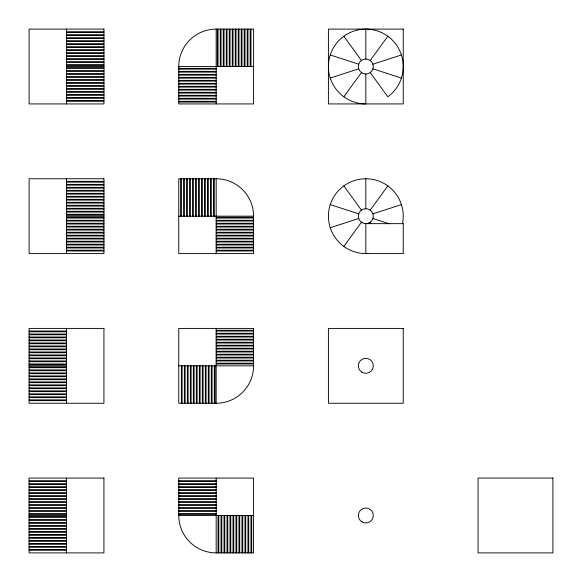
<?xml version="1.0" encoding="UTF-8"?>
<svg xmlns="http://www.w3.org/2000/svg" width="582" height="582" viewBox="0 0 582 582"><rect width="100%" height="100%" fill="white"/><g stroke="black" fill="none" stroke-linecap="round" stroke-linejoin="round"><path stroke-width="0.87" d="M178.754 68.851L178.754 66.515A37.408 37.408 0 0 1 216.169 29.1L253.585 29.1L253.585 103.931L178.754 103.931L178.754 66.515L253.585 66.515M253.585 363.488L253.585 365.831A37.415 37.415 0 0 1 216.169 403.246L178.754 403.246L178.754 328.415L253.585 328.415L253.585 365.831L178.754 365.831M343.838 96.787L361.429 72.568M370.225 60.463L387.823 36.244A37.415 37.415 0 0 0 330.249 54.955A37.415 37.415 0 0 0 365.831 103.931L365.831 73.994M343.838 246.441L361.429 222.222M370.225 210.117L387.823 185.905M330.249 78.075L358.708 68.829M372.946 64.202L401.413 54.955M330.249 227.737L358.708 218.483M372.946 213.856L401.413 204.609M66.515 31.719L103.931 31.719M66.515 32.468L103.931 32.468M66.515 34.709L103.931 34.709M66.515 35.458L103.931 35.458M66.515 37.706L103.931 37.706M66.515 38.456L103.931 38.456M66.515 40.696L103.931 40.696M66.515 41.446L103.931 41.446M66.515 43.694L103.931 43.694M66.515 44.443L103.931 44.443M66.515 46.684L103.931 46.684M66.515 47.433L103.931 47.433M66.515 49.681L103.931 49.681M66.515 50.423L103.931 50.423M66.515 52.671L103.931 52.671M66.515 53.42L103.931 53.42M66.515 55.661L103.931 55.661M66.515 56.41L103.931 56.41M66.515 58.658L103.931 58.658M66.515 59.408L103.931 59.408M66.515 61.648L103.931 61.648M66.515 62.398L103.931 62.398M66.515 64.646L103.931 64.646M66.515 65.395L103.931 65.395M66.515 66.515L103.931 66.515M66.515 67.636L103.931 67.636M66.515 68.385L103.931 68.385M178.754 68.385L216.169 68.385M178.754 69.134L216.169 69.134M66.515 70.633L103.931 70.633M66.515 71.375L103.931 71.375M178.754 71.375L216.169 71.375M178.754 72.124L216.169 72.124M66.515 73.623L103.931 73.623M66.515 74.372L103.931 74.372M178.754 74.372L216.169 74.372M178.754 75.122L216.169 75.122M66.515 76.613L103.931 76.613M66.515 77.362L103.931 77.362M178.754 77.362L216.169 77.362M178.754 78.112L216.169 78.112M66.515 79.61L103.931 79.61M66.515 80.36L103.931 80.36M178.754 80.36L216.169 80.36M178.754 81.109L216.169 81.109M66.515 82.6L103.931 82.6M66.515 83.35L103.931 83.35M178.754 83.35L216.169 83.35M178.754 84.099L216.169 84.099M66.515 85.598L103.931 85.598M66.515 86.347L103.931 86.347M178.754 86.347L216.169 86.347M178.754 87.089L216.169 87.089M66.515 88.588L103.931 88.588M66.515 89.337L103.931 89.337M178.754 89.337L216.169 89.337M178.754 90.086L216.169 90.086M66.515 91.585L103.931 91.585M66.515 92.327L103.931 92.327M178.754 92.327L216.169 92.327M178.754 93.076L216.169 93.076M66.515 94.575L103.931 94.575M66.515 95.324L103.931 95.324M178.754 95.324L216.169 95.324M178.754 96.074L216.169 96.074M66.515 97.565L103.931 97.565M66.515 98.314L103.931 98.314M178.754 98.314L216.169 98.314M178.754 99.064L216.169 99.064M66.515 100.562L103.931 100.562M66.515 101.312L103.931 101.312M178.754 101.312L216.169 101.312M178.754 102.061L216.169 102.061M216.169 178.754L178.754 178.754L178.754 253.585L253.585 253.585L253.585 216.169A37.408 37.408 0 0 0 216.169 178.761L216.169 253.585M66.515 181.373L103.931 181.373M66.515 182.122L103.931 182.122M66.515 184.37L103.931 184.37M66.515 185.12L103.931 185.12M66.515 187.36L103.931 187.36M66.515 188.11L103.931 188.11M66.515 190.358L103.931 190.358M66.515 191.107L103.931 191.107M66.515 193.348L103.931 193.348M66.515 194.097L103.931 194.097M66.515 196.345L103.931 196.345M66.515 197.087L103.931 197.087M66.515 199.335L103.931 199.335M66.515 200.084L103.931 200.084M66.515 202.325L103.931 202.325M66.515 203.074L103.931 203.074M66.515 205.322L103.931 205.322M66.515 206.072L103.931 206.072M66.515 208.312L103.931 208.312M66.515 209.062L103.931 209.062M66.515 211.31L103.931 211.31M66.515 212.059L103.931 212.059M66.515 214.3L103.931 214.3M66.515 215.049L103.931 215.049M66.515 216.169L103.931 216.169M178.754 216.169L253.585 216.169M66.515 217.297L103.931 217.297M216.169 217.297L253.585 217.297M66.515 218.039L103.931 218.039M216.169 218.039L253.585 218.039M66.515 220.287L103.931 220.287M216.169 220.287L253.585 220.287M66.515 221.036L103.931 221.036M216.169 221.036L253.585 221.036M66.515 223.277L103.931 223.277M216.169 223.277L253.585 223.277M66.515 224.026L103.931 224.026M216.169 224.026L253.585 224.026M66.515 226.274L103.931 226.274M216.169 226.274L253.585 226.274M66.515 227.024L103.931 227.024M216.169 227.024L253.585 227.024M66.515 229.264L103.931 229.264M216.169 229.264L253.585 229.264M66.515 230.014L103.931 230.014M216.169 230.014L253.585 230.014M66.515 232.262L103.931 232.262M216.169 232.262L253.585 232.262M66.515 233.011L103.931 233.011M216.169 233.011L253.585 233.011M66.515 235.252L103.931 235.252M216.169 235.252L253.585 235.252M66.515 236.001L103.931 236.001M216.169 236.001L253.585 236.001M66.515 238.249L103.931 238.249M216.169 238.249L253.585 238.249M66.515 238.991L103.931 238.991M216.169 238.991L253.585 238.991M66.515 241.239L103.931 241.239M216.169 241.239L253.585 241.239M66.515 241.988L103.931 241.988M216.169 241.988L253.585 241.988M66.515 244.229L103.931 244.229M216.169 244.229L253.585 244.229M66.515 244.978L103.931 244.978M216.169 244.978L253.585 244.978M66.515 247.226L103.931 247.226M216.169 247.226L253.585 247.226M66.515 247.976L103.931 247.976M216.169 247.976L253.585 247.976M66.515 250.216L103.931 250.216M216.169 250.216L253.585 250.216M66.515 250.966L103.931 250.966M216.169 250.966L253.585 250.966M216.169 330.285L253.585 330.285M29.1 331.034L66.515 331.034M216.169 331.034L253.585 331.034M29.1 331.784L66.515 331.784M216.169 333.275L253.585 333.275M29.1 334.024L66.515 334.024M216.169 334.024L253.585 334.024M29.1 334.774L66.515 334.774M216.169 336.272L253.585 336.272M29.1 337.022L66.515 337.022M216.169 337.022L253.585 337.022M29.1 337.771L66.515 337.771M216.169 339.262L253.585 339.262M29.1 340.012L66.515 340.012M216.169 340.012L253.585 340.012M29.1 340.761L66.515 340.761M216.169 342.26L253.585 342.26M29.1 343.009L66.515 343.009M216.169 343.009L253.585 343.009M29.1 343.751L66.515 343.751M216.169 345.25L253.585 345.25M29.1 345.999L66.515 345.999M216.169 345.999L253.585 345.999M29.1 346.748L66.515 346.748M216.169 348.247L253.585 348.247M29.1 348.989L66.515 348.989M216.169 348.989L253.585 348.989M29.1 349.738L66.515 349.738M216.169 351.237L253.585 351.237M29.1 351.986L66.515 351.986M216.169 351.986L253.585 351.986M29.1 352.736L66.515 352.736M216.169 354.227L253.585 354.227M29.1 354.976L66.515 354.976M216.169 354.976L253.585 354.976M29.1 355.726L66.515 355.726M216.169 357.224L253.585 357.224M29.1 357.974L66.515 357.974M216.169 357.974L253.585 357.974M29.1 358.723L66.515 358.723M216.169 360.214L253.585 360.214M29.1 360.964L66.515 360.964M216.169 360.964L253.585 360.964M29.1 361.713L66.515 361.713M216.169 363.212L253.585 363.212M29.1 363.961L66.515 363.961M216.169 363.961L253.585 363.961M29.1 364.703L66.515 364.703M29.1 365.831L66.515 365.831M29.1 366.951L66.515 366.951M29.1 367.7L66.515 367.7M29.1 369.941L66.515 369.941M29.1 370.69L66.515 370.69M29.1 372.938L66.515 372.938M29.1 373.688L66.515 373.688M29.1 375.928L66.515 375.928M29.1 376.678L66.515 376.678M29.1 378.926L66.515 378.926M29.1 379.675L66.515 379.675M29.1 381.916L66.515 381.916M29.1 382.665L66.515 382.665M29.1 384.913L66.515 384.913M29.1 385.655L66.515 385.655M29.1 387.903L66.515 387.903M29.1 388.652L66.515 388.652M29.1 390.893L66.515 390.893M29.1 391.642L66.515 391.642M29.1 393.89L66.515 393.89M29.1 394.64L66.515 394.64M29.1 396.88L66.515 396.88M29.1 397.63L66.515 397.63M29.1 399.878L66.515 399.878M29.1 400.627L66.515 400.627M29.1 480.688L66.515 480.688M178.754 480.688L216.169 480.688M29.1 481.438L66.515 481.438M178.754 481.438L216.169 481.438M29.1 483.686L66.515 483.686M178.754 483.686L216.169 483.686M29.1 484.435L66.515 484.435M178.754 484.435L216.169 484.435M29.1 486.676L66.515 486.676M178.754 486.676L216.169 486.676M29.1 487.425L66.515 487.425M178.754 487.425L216.169 487.425M29.1 489.673L66.515 489.673M178.754 489.673L216.169 489.673M29.1 490.415L66.515 490.415M178.754 490.415L216.169 490.415M29.1 492.663L66.515 492.663M178.754 492.663L216.169 492.663M29.1 493.412L66.515 493.412M178.754 493.412L216.169 493.412M29.1 495.653L66.515 495.653M178.754 495.653L216.169 495.653M29.1 496.402L66.515 496.402M178.754 496.402L216.169 496.402M29.1 498.65L66.515 498.65M178.754 498.65L216.169 498.65M29.1 499.4L66.515 499.4M178.754 499.4L216.169 499.4M29.1 501.64L66.515 501.64M178.754 501.64L216.169 501.64M29.1 502.39L66.515 502.39M178.754 502.39L216.169 502.39M29.1 504.638L66.515 504.638M178.754 504.638L216.169 504.638M29.1 505.387L66.515 505.387M178.754 505.387L216.169 505.387M29.1 507.628L66.515 507.628M178.754 507.628L216.169 507.628M29.1 508.377L66.515 508.377M178.754 508.377L216.169 508.377M29.1 510.625L66.515 510.625M178.754 510.625L216.169 510.625M29.1 511.367L66.515 511.367M178.754 511.367L216.169 511.367M29.1 513.615L66.515 513.615M178.754 513.615L216.169 513.615M29.1 514.364L66.515 514.364M178.754 514.364L216.169 514.364M29.1 515.485L66.515 515.485M178.761 515.485A37.408 37.408 0 0 0 216.169 552.9L253.585 552.9L253.585 478.069L178.754 478.069L178.754 515.485L253.585 515.485M29.1 516.605L66.515 516.605M29.1 517.354L66.515 517.354M29.1 519.602L66.515 519.602M29.1 520.352L66.515 520.352M29.1 522.592L66.515 522.592M29.1 523.342L66.515 523.342M29.1 525.59L66.515 525.59M29.1 526.339L66.515 526.339M29.1 528.58L66.515 528.58M29.1 529.329L66.515 529.329M29.1 531.577L66.515 531.577M29.1 532.319L66.515 532.319M29.1 534.567L66.515 534.567M29.1 535.316L66.515 535.316M29.1 537.557L66.515 537.557M29.1 538.306L66.515 538.306M29.1 540.554L66.515 540.554M29.1 541.304L66.515 541.304M29.1 543.544L66.515 543.544M29.1 544.294L66.515 544.294M29.1 546.542L66.515 546.542M29.1 547.291L66.515 547.291M29.1 549.532L66.515 549.532M29.1 550.281L66.515 550.281M330.249 54.955L358.708 64.202M372.946 68.829L401.413 78.075M330.249 204.609L358.708 213.856M372.946 218.483L389.336 223.808M343.838 36.244L361.429 60.463M370.225 72.568L387.823 96.787A37.415 37.415 0 0 0 387.823 36.244M343.838 185.905L361.429 210.117M370.225 222.222L371.294 223.692M365.831 29.1L365.831 59.029M365.831 178.754L365.831 208.691M251.715 515.485L251.715 552.9M250.966 29.1L250.966 66.515M250.966 515.485L250.966 552.9M250.216 29.1L250.216 66.515M248.725 515.485L248.725 552.9M247.976 29.1L247.976 66.515M247.976 515.485L247.976 552.9M247.226 29.1L247.226 66.515M245.728 515.485L245.728 552.9M244.978 29.1L244.978 66.515M244.978 515.485L244.978 552.9M244.229 29.1L244.229 66.515M242.738 515.485L242.738 552.9M241.988 29.1L241.988 66.515M241.988 515.485L241.988 552.9M241.239 29.1L241.239 66.515M239.74 515.485L239.74 552.9M238.991 29.1L238.991 66.515M238.991 515.485L238.991 552.9M238.249 29.1L238.249 66.515M236.75 515.485L236.75 552.9M236.001 29.1L236.001 66.515M236.001 515.485L236.001 552.9M235.252 29.1L235.252 66.515M233.753 515.485L233.753 552.9M233.011 29.1L233.011 66.515M233.011 515.485L233.011 552.9M232.262 29.1L232.262 66.515M230.763 515.485L230.763 552.9M230.014 29.1L230.014 66.515M230.014 515.485L230.014 552.9M229.264 29.1L229.264 66.515M227.773 515.485L227.773 552.9M227.024 29.1L227.024 66.515M227.024 515.485L227.024 552.9M226.274 29.1L226.274 66.515M224.776 515.485L224.776 552.9M224.026 29.1L224.026 66.515M224.026 515.485L224.026 552.9M223.277 29.1L223.277 66.515M221.786 515.485L221.786 552.9M221.036 29.1L221.036 66.515M221.036 515.485L221.036 552.9M220.287 29.1L220.287 66.515M218.788 515.485L218.788 552.9M218.039 29.1L218.039 66.515M218.039 515.485L218.039 552.9M217.297 29.1L217.297 66.515M216.169 29.1L216.169 103.931M216.169 328.415L216.169 403.246M216.169 478.069L216.169 552.9M215.049 365.831L215.049 403.246M214.3 178.754L214.3 216.169M214.3 365.831L214.3 403.246M213.55 178.754L213.55 216.169M212.059 365.831L212.059 403.246M211.31 178.754L211.31 216.169M211.31 365.831L211.31 403.246M210.56 178.754L210.56 216.169M209.062 365.831L209.062 403.246M208.312 178.754L208.312 216.169M208.312 365.831L208.312 403.246M207.563 178.754L207.563 216.169M206.072 365.831L206.072 403.246M205.322 178.754L205.322 216.169M205.322 365.831L205.322 403.246M204.573 178.754L204.573 216.169M203.074 365.831L203.074 403.246M202.325 178.754L202.325 216.169M202.325 365.831L202.325 403.246M201.583 178.754L201.583 216.169M200.084 365.831L200.084 403.246M199.335 178.754L199.335 216.169M199.335 365.831L199.335 403.246M198.586 178.754L198.586 216.169M197.087 365.831L197.087 403.246M196.345 178.754L196.345 216.169M196.345 365.831L196.345 403.246M195.596 178.754L195.596 216.169M194.097 365.831L194.097 403.246M193.348 178.754L193.348 216.169M193.348 365.831L193.348 403.246M192.598 178.754L192.598 216.169M191.107 365.831L191.107 403.246M190.358 178.754L190.358 216.169M190.358 365.831L190.358 403.246M189.608 178.754L189.608 216.169M188.11 365.831L188.11 403.246M187.36 178.754L187.36 216.169M187.36 365.831L187.36 403.246M186.611 178.754L186.611 216.169M185.12 365.831L185.12 403.246M184.37 178.754L184.37 216.169M184.37 365.831L184.37 403.246M183.621 178.754L183.621 216.169M182.122 365.831L182.122 403.246M181.373 178.754L181.373 216.169M181.373 365.831L181.373 403.246M180.631 178.754L180.631 216.169M66.515 29.1L66.515 103.931M66.515 178.754L66.515 253.585M66.515 328.415L66.515 403.246M66.515 478.069L66.515 552.9M368.348 253.497A37.415 37.415 0 0 1 328.423 215.333A37.415 37.415 0 0 1 370.021 178.994A37.415 37.415 0 0 1 402.482 223.677M103.931 29.1L29.1 29.1L29.1 103.931L103.931 103.931L103.931 29.1M403.246 29.1L328.415 29.1L328.415 103.931L403.246 103.931L403.246 29.1M103.931 178.754L29.1 178.754L29.1 253.585L103.931 253.585L103.931 178.754M403.246 223.655L365.831 223.655L365.831 253.585L403.246 253.585L403.246 223.655M103.931 328.415L29.1 328.415L29.1 403.246L103.931 403.246L103.931 328.415M403.246 328.415L328.415 328.415L328.415 403.246L403.246 403.246L403.246 328.415M103.931 478.069L29.1 478.069L29.1 552.9L103.931 552.9L103.931 478.069M552.9 478.069L478.069 478.069L478.069 552.9L552.9 552.9L552.9 478.069M362.084 72.997A7.486 7.486 0 0 0 373.309 66.515A7.486 7.486 0 0 0 362.084 60.033A7.486 7.486 0 0 0 362.084 72.997M362.084 222.651A7.486 7.486 0 0 0 373.309 216.169A7.486 7.486 0 0 0 362.084 209.695A7.486 7.486 0 0 0 362.084 222.651M361.633 372.029A7.486 7.486 0 0 0 373.295 366.362A7.486 7.486 0 0 0 362.557 359.101A7.486 7.486 0 0 0 361.633 372.029M362.084 521.967A7.486 7.486 0 0 0 373.309 515.485A7.486 7.486 0 0 0 362.084 509.003A7.486 7.486 0 0 0 362.084 521.967"/></g></svg>
